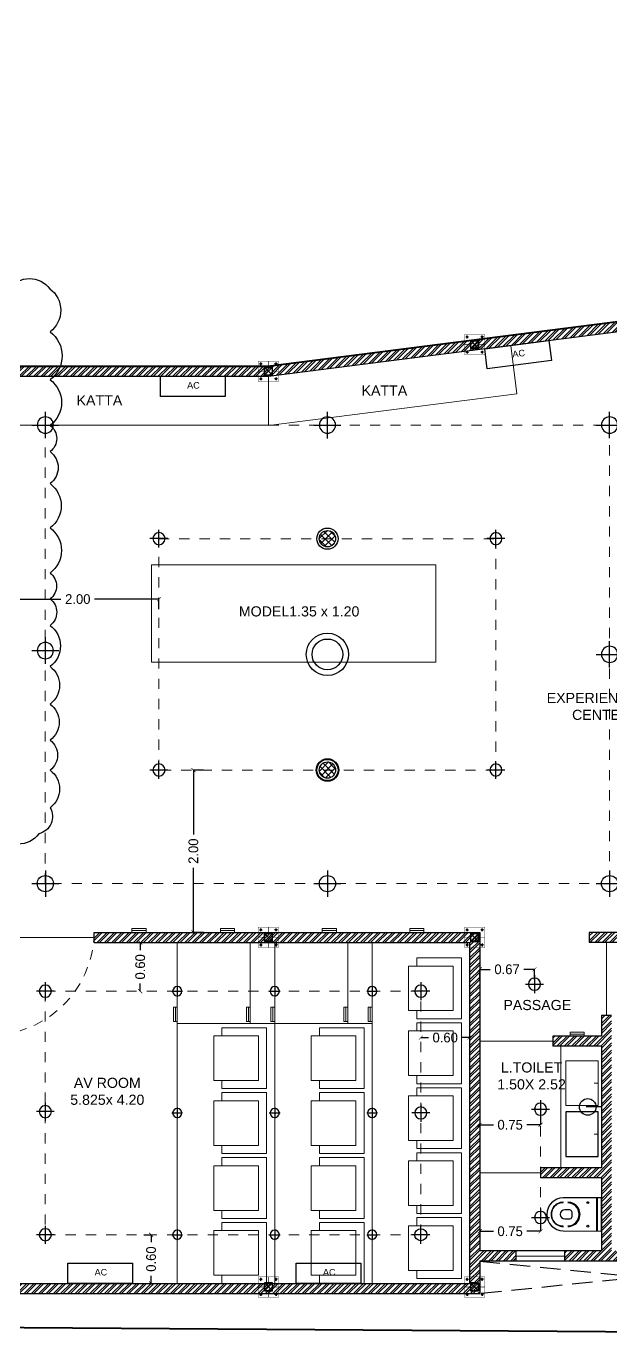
# Model space of a CAD drawing. Header units: metres. Extents: x 494 to 1845, y -666 to 1061.
# Drawn here: x 1517.11 to 1524.31, y 199.04 to 215.29 of the extents above; entities that cross this region are included whole.
import ezdxf

# ---------------------------------------------------------------- set-up
doc = ezdxf.new("R2010")
doc.units = ezdxf.units.M
doc.header["$MEASUREMENT"] = 0
for name, pattern in [('1', [0]), ('141011 - Typical Flr Plans -1 - 1.5 & 1-2 BHK_ Kolshet Namrata1$0$HIDDEN', [0.375, 0.25, -0.125]), ('_ZCAD_DYNDIM_LINETYPE_DATA_NAME_', [0.25, 0.125, -0.125]), ('ACAD_ISO02W100', [15, 12, -3]), ('HIDDEN', [0.375, 0.25, -0.125])]:
    doc.linetypes.add(name, pattern=pattern)
doc.layers.get('Defpoints').update_dxf_attribs({"color": 12})
for name, color, linetype, lineweight in [('01 WALL', 7, 'Continuous', 25), ('A-Wall', 7, 'Continuous', 18), ('ARCHITECTURAL COMMENTS', 2, 'Continuous', 30), ('DIMENSION', 8, 'Continuous', 5), ('Grid', 1, 'Continuous', 25), ('SCPL_BOLTS', 11, 'Continuous', 15), ('SCPL_ST PLATE', 222, 'Continuous', 0), ('VDA - FALSE CEILING', 7, 'Continuous', 5), ('VDA-DOOR', 23, 'Continuous', 5), ('VDA-HATCH', 8, 'Continuous', 9), ('VDA-PLUMBING', 8, 'Continuous', 13), ('VDA-WALL', 250, 'Continuous', 25), ('VDA-WINDOW', 5, 'Continuous', 9), ('VDA_FURNITURE', 8, 'Continuous', 13)]:
    doc.layers.add(name, color=color, linetype=linetype, lineweight=lineweight)
for name, color, linetype in [('BASE PLATE', 3, 'Continuous'), ('COLUMN', 1, 'Continuous'), ('PLOT - SURVEY', 1, '1'), ('SCPL HIDDEN', 8, 'HIDDEN'), ('TILES', 4, '1'), ('VDA-TEXT', 250, '1'), ('VDA-WALL BELOW', 8, 'Continuous'), ('VDA_ELECTRICAL FIXTURES', 7, 'Continuous')]:
    doc.layers.add(name, color=color, linetype=linetype)
doc.styles.add('arial', font='arial.ttf', dxfattribs={"height": 0.3})
doc.styles.add('RS', font='GOTHIC.TTF')
doc.styles.get("Standard").update_dxf_attribs({"font": 'arial.ttf'})
doc.dimstyles.new('SMALL', dxfattribs={"dimtxt": 0.16, "dimasz": 0.05, "dimexe": 0, "dimexo": 0, "dimgap": 0.05, "dimtad": 0, "dimdec": 1, "dimzin": 0, "dimdsep": 46, "dimtxsty": 'RS', "dimblk": 'ARCHTICK', "dimcen": 2.5, "dimclrd": 256, "dimclre": 256, "dimclrt": 5, "dimadec": 0, "dimazin": 0, "dimtfac": 1, "dimtofl": 0, "dimtmove": 0, "dimatfit": 3, "dimldrblk": 'ARCHTICK', "dimfxl": 0, "dimtolj": 1, "dimtzin": 0, "dimarcsym": 0})

# ---------------------------------------------------------------- blocks, each defined once
blk = doc.blocks.new('seat')
at = {"layer": 'VDA_FURNITURE', "extrusion": (-0.000170057, 4.78234e-05, 1)}
for p, q in [((0.65, 0.375, -3.668), (0.1, 0.375, 3.668)), ((0.65, -0.375, -3.668), (0.65, 0.375, 3.668)), ((0, 0.275, -3.668), (0, -0.275, 3.668)), ((0.55, 0.275, -3.668), (0, 0.275, 3.668)), ((0.101, 0.274, -3.668), (0.101, 0.275, -3.668)), ((0.55, -0.275, -3.668), (0.55, 0.275, 3.668)), ((0, -0.275, -3.668), (0.55, -0.275, 3.668)), ((0.1, -0.375, -3.668), (0.65, -0.375, 3.668))]:
    blk.add_line(p, q, dxfattribs=at)
at = {"layer": 'VDA_FURNITURE'}
for p, q in [((0.1, 0.275, 3.668), (0.1, 0.375, 3.668)), ((0.1, -0.375, 3.668), (0.1, -0.275, 3.668))]:
    blk.add_line(p, q, dxfattribs=at)
blk = doc.blocks.new('MODEL')
at = {"layer": 'VDA_FURNITURE'}
for p, q in [((0, 1.2), (-3.5, 1.2)), ((-3.5, 1.2), (-3.5, 0)), ((0, 0), (0, 1.2)), ((-3.5, 0), (0, 0))]:
    blk.add_line(p, q, dxfattribs=at)
blk = doc.blocks.new('dsafsdaf')
at = {"layer": 'VDA-DOOR'}
for p, q in [((0, 0.038), (1.2, 0.038)), ((0, 0), (0, 0.038)), ((1.2, 0), (0, 0)), ((1.2, 0.038), (1.2, 0))]:
    blk.add_line(p, q, dxfattribs=at)
at = {"layer": 'VDA-DOOR', "linetype": 'ACAD_ISO02W100', "ltscale": 0.01}
blk.add_arc((-0.078, -0.081), 1.283, 5.3091, 86.5329, dxfattribs=at)
blk = doc.blocks.new('athath')
at = {"layer": 'BASE PLATE', "const_width": 0.004}
blk.add_lwpolyline([(382058.464, 2057488.134), (382058.714, 2057488.134), (382058.714, 2057487.884), (382058.464, 2057487.884)], close=True, dxfattribs=at)
at = {"layer": 'COLUMN', "color": 5, "lineweight": 30}
for p, q in [((382058.639, 2057488.059), (382058.539, 2057487.959)), ((382058.639, 2057487.959), (382058.539, 2057488.059))]:
    blk.add_line(p, q, dxfattribs=at)
blk.add_lwpolyline([(382058.539, 2057488.059), (382058.539, 2057487.959), (382058.639, 2057487.959), (382058.639, 2057488.059)], close=True, dxfattribs=at)
at = {"layer": 'Grid', "color": 5, "const_width": 0.002}
blk.add_lwpolyline([(382058.539, 2057488.059), (382058.639, 2057488.059), (382058.639, 2057487.959), (382058.539, 2057487.959)], close=True, dxfattribs=at)
at = {"layer": 'Grid', "color": 5}
blk.add_lwpolyline([(382058.542, 2057488.056), (382058.636, 2057488.056), (382058.636, 2057487.962), (382058.542, 2057487.962)], close=True, dxfattribs=at)
at = {"layer": 'SCPL HIDDEN'}
for p, q in [((382058.496, 2057488.119), (382058.496, 2057488.085)), ((382058.682, 2057488.119), (382058.682, 2057488.085)), ((382058.513, 2057488.102), (382058.479, 2057488.102)), ((382058.665, 2057488.102), (382058.699, 2057488.102)), ((382058.513, 2057487.916), (382058.479, 2057487.916)), ((382058.496, 2057487.899), (382058.496, 2057487.933)), ((382058.665, 2057487.916), (382058.699, 2057487.916)), ((382058.682, 2057487.899), (382058.682, 2057487.933))]:
    blk.add_line(p, q, dxfattribs=at)
at = {"layer": 'SCPL_BOLTS'}
for centre in [(382058.496, 2057488.102), (382058.682, 2057488.102), (382058.496, 2057487.916), (382058.682, 2057487.916)]:
    blk.add_circle(centre, 0.0103, dxfattribs=at)
at = {"layer": 'SCPL_ST PLATE', "const_width": 0.002}
for points in [[(382058.586, 2057488.134), (382058.593, 2057488.134), (382058.593, 2057488.059), (382058.586, 2057488.059)], [(382058.464, 2057488.012), (382058.464, 2057488.005), (382058.539, 2057488.005), (382058.539, 2057488.012)], [(382058.586, 2057487.884), (382058.593, 2057487.884), (382058.593, 2057487.959), (382058.586, 2057487.959)], [(382058.639, 2057488.005), (382058.639, 2057488.012), (382058.714, 2057488.012), (382058.714, 2057488.005)]]:
    blk.add_lwpolyline(points, close=True, dxfattribs=at)
blk = doc.blocks.new('dffdf')
at = {"layer": 'VDA_ELECTRICAL FIXTURES', "color": 3, "lineweight": 0}
blk.add_line((87569.31, 3338.91), (87577.73, 3338.91), dxfattribs=at)
blk.add_lwpolyline([(87569.31, 3340.04), (87577.73, 3340.04), (87577.73, 3337.77), (87569.31, 3337.77)], close=True, dxfattribs=at)
blk = doc.blocks.new('FDG GHGS')
at = {"layer": 'VDA_ELECTRICAL FIXTURES', "color": 1}
blk.add_lwpolyline([(2747.225, -2336.761), (2751.192, -2336.761), (2751.192, -2338.001), (2747.225, -2338.001)], close=True, dxfattribs=at)
at = {"layer": 'VDA_ELECTRICAL FIXTURES', "extrusion": (-0.000127556, -1.52776e-05, 1), "insert": (2749.25, -2337.113, 0), "char_height": 0.4, "width": 11.8893, "attachment_point": 2, "text_direction": (1, 0, 0.000128)}
blk.add_mtext('AC', dxfattribs=at)
blk = doc.blocks.new('12w')
at = {"layer": 'VDA_ELECTRICAL FIXTURES', "color": 5, "ltscale": 0.1}
for p, q in [((87906.82, 3820.47), (87913.75, 3820.47)), ((87910.28, 3817.04), (87910.28, 3823.9))]:
    blk.add_line(p, q, dxfattribs=at)
blk.add_circle((87910.28, 3820.47), 2.32, dxfattribs=at)
blk = doc.blocks.new('RJRTYJTY')
at = {"layer": 'VDA_ELECTRICAL FIXTURES', "color": 1}
for p, q in [((1034.139, 54.946), (1034.139, 55.192)), ((1034.264, 55.069), (1034.014, 55.069))]:
    blk.add_line(p, q, dxfattribs=at)
blk.add_circle((1034.139, 55.069), 0.0753, dxfattribs=at)
blk = doc.blocks.new('TYJTJ-flat-6-flat-1-flat-1-flat-1-flat-1-flat-1-flat-1-flat-1-flat-1-flat-1-flat-1-flat-1-flat-1')
at = {"color": 6}
for radius in [0.1304, 0.0947]:
    blk.add_circle((695.8191, -37.2647), radius, dxfattribs=at)
blk = doc.blocks.new('SRYSY')
at = {"layer": 'VDA_ELECTRICAL FIXTURES', "color": 4, "ltscale": 0.1}
for p, q in [((8246.755, -3510.027), (8246.891, -3510.027)), ((8246.823, -3509.96), (8246.823, -3510.093))]:
    blk.add_line(p, q, dxfattribs=at)
blk.add_circle((8246.823, -3510.027), 0.057, dxfattribs=at)
blk = doc.blocks.new('aeyhaeth')
at = {"layer": 'VDA_ELECTRICAL FIXTURES'}
h = blk.add_hatch(dxfattribs=at)
h.set_pattern_fill('ANSI37', color=4, scale=0.3)
h.set_pattern_definition([(45, (8241.066147, -3536.744873), (-0.0265165, 0.0265165), []), (135, (8241.066147, -3536.744873), (-0.0265165, -0.0265165), [])])
h.paths.add_polyline_path([(8241.2, -3536.678, 1), (8241.066, -3536.678, 1)])
at = {"layer": 'VDA_ELECTRICAL FIXTURES', "color": 4}
for radius in [0.087, 0.067]:
    blk.add_circle((8241.133, -3536.678), radius, dxfattribs=at)
blk = doc.blocks.new('r')
at = {"layer": 'VDA-PLUMBING', "color": 254, "lineweight": -3}
for p, q in [((1904.59, 301.661, -1.776), (1904.59, 301.254, -1.776)), ((1904.599, 301.662, -1.776), (1904.599, 301.253, -1.776)), ((1904.264, 301.514, -1.776), (1904.201, 301.514, -1.776)), ((1904.286, 301.491, -1.776), (1904.286, 301.424, -1.776)), ((1904.264, 301.401, -1.776), (1904.201, 301.401, -1.776))]:
    blk.add_line(p, q, dxfattribs=at)
at = {"layer": 'VDA-PLUMBING', "color": 254, "lineweight": -3, "elevation": -1.776}
blk.add_lwpolyline([(1904.653, 301.655, 0.41586), (1904.645, 301.662), (1904.181, 301.66, 1), (1904.181, 301.256), (1904.645, 301.253, 0.41586), (1904.653, 301.261)], format="xyb", close=True, dxfattribs=at)
at = {"layer": 'VDA-PLUMBING', "color": 254, "lineweight": -3}
for centre in [(1904.484, 301.603, -1.776), (1904.484, 301.312, -1.776)]:
    blk.add_circle(centre, 0.0112, dxfattribs=at)
for centre, radius, start, end in [((1904.181, 301.458, -1.776), 0.149, 88.9853, 271.0147), ((1904.179, 301.458, -1.776), 0.143, 88.9459, 271.0541), ((1904.201, 301.458, -1.776), 0.0561, 90, 180), ((1904.24, 301.458, -1.776), 0.149, 268.9853, 91.0147), ((1904.234, 301.458, -1.776), 0.143, 271.1929, 88.8071), ((1904.264, 301.491, -1.776), 0.0224, 0, 90), ((1904.201, 301.458, -1.776), 0.0561, 180, 270), ((1904.264, 301.424, -1.776), 0.0224, 270, 0)]:
    blk.add_arc(centre, radius, start, end, dxfattribs=at)
blk = doc.blocks.new('_ArchTick')
at = {"color": 0, "linetype": 'ByBlock', "const_width": 0.15}
blk.add_lwpolyline([(-0.5, -0.5), (0.5, 0.5)], dxfattribs=at)
blk = doc.blocks.new('*D1242')
at = {"layer": 'Defpoints', "color": 0}
for p in [(1518.514, 204.007), (1518.514, 204.007), (1518.514, 203.407)]:
    blk.add_point(p, dxfattribs=at)
at = {"layer": 'DIMENSION', "lineweight": -2}
for p, q in [((1518.514, 204.007), (1518.514, 204.007)), ((1518.514, 204.007), (1518.514, 203.914)), ((1518.514, 203.407), (1518.514, 203.5)), ((1518.514, 203.407), (1518.514, 203.407))]:
    blk.add_line(p, q, dxfattribs=at)
at = {"layer": 'DIMENSION', "lineweight": -2, "xscale": 0.05, "yscale": 0.05, "zscale": 0.05}
for p, rotation in [((1518.514, 204.007), 90), ((1518.514, 203.407), 270)]:
    blk.add_blockref('_ArchTick', p, dxfattribs=dict(at, rotation=rotation))
at = {"layer": 'DIMENSION', "color": 5, "insert": (1518.514, 203.707), "char_height": 0.12, "attachment_point": 5, "rotation": 90, "style": 'RS'}
blk.add_mtext('\\A1;0.60', dxfattribs=at)
blk = doc.blocks.new('*D1243')
at = {"layer": 'Defpoints', "color": 0}
for p in [(1521.97, 202.835), (1522.57, 202.835), (1522.57, 202.835)]:
    blk.add_point(p, dxfattribs=at)
at = {"layer": 'DIMENSION', "lineweight": -2}
for p, q in [((1521.97, 202.835), (1521.97, 202.835)), ((1521.97, 202.835), (1522.063, 202.835)), ((1522.57, 202.835), (1522.477, 202.835)), ((1522.57, 202.835), (1522.57, 202.835))]:
    blk.add_line(p, q, dxfattribs=at)
at = {"layer": 'DIMENSION', "lineweight": -2, "xscale": 0.05, "yscale": 0.05, "zscale": 0.05, "rotation": 180}
blk.add_blockref('_ArchTick', (1521.97, 202.835), dxfattribs=at)
at = {"layer": 'DIMENSION', "lineweight": -2, "xscale": 0.05, "yscale": 0.05, "zscale": 0.05}
blk.add_blockref('_ArchTick', (1522.57, 202.835), dxfattribs=at)
at = {"layer": 'DIMENSION', "color": 5, "insert": (1522.27, 202.835), "char_height": 0.12, "attachment_point": 5, "style": 'RS'}
blk.add_mtext('\\A1;0.60', dxfattribs=at)
blk = doc.blocks.new('*D1244')
at = {"layer": 'Defpoints', "color": 0}
for p in [(1518.558, 200.407), (1518.558, 199.807), (1518.648, 199.807)]:
    blk.add_point(p, dxfattribs=at)
at = {"layer": 'DIMENSION', "lineweight": -2}
for p, q in [((1518.558, 200.407), (1518.648, 200.407)), ((1518.648, 200.407), (1518.648, 200.314)), ((1518.558, 199.807), (1518.648, 199.807)), ((1518.648, 199.807), (1518.648, 199.9))]:
    blk.add_line(p, q, dxfattribs=at)
at = {"layer": 'DIMENSION', "lineweight": -2, "xscale": 0.05, "yscale": 0.05, "zscale": 0.05}
for p, rotation in [((1518.648, 200.407), 90), ((1518.648, 199.807), 270)]:
    blk.add_blockref('_ArchTick', p, dxfattribs=dict(at, rotation=rotation))
at = {"layer": 'DIMENSION', "color": 5, "insert": (1518.648, 200.107), "char_height": 0.12, "attachment_point": 5, "rotation": 90, "style": 'RS'}
blk.add_mtext('\\A1;0.60', dxfattribs=at)
blk = doc.blocks.new('*D1245')
at = {"layer": 'Defpoints', "color": 0}
for p in [(1522.695, 201.953), (1523.445, 201.953), (1522.695, 201.761)]:
    blk.add_point(p, dxfattribs=at)
at = {"layer": 'DIMENSION', "lineweight": -2}
for p, q in [((1522.695, 201.886), (1522.695, 201.761)), ((1523.445, 201.886), (1523.445, 201.761)), ((1522.695, 201.761), (1522.864, 201.761)), ((1523.445, 201.761), (1523.276, 201.761))]:
    blk.add_line(p, q, dxfattribs=at)
at = {"layer": 'DIMENSION', "lineweight": -2, "xscale": 0.05, "yscale": 0.05, "zscale": 0.05, "rotation": 180}
blk.add_blockref('_ArchTick', (1522.695, 201.761), dxfattribs=at)
at = {"layer": 'DIMENSION', "lineweight": -2, "xscale": 0.05, "yscale": 0.05, "zscale": 0.05}
blk.add_blockref('_ArchTick', (1523.445, 201.761), dxfattribs=at)
at = {"layer": 'DIMENSION', "color": 5, "insert": (1523.07, 201.761), "char_height": 0.12, "attachment_point": 5, "style": 'RS'}
blk.add_mtext('\\A1;0.75', dxfattribs=at)
blk = doc.blocks.new('*D1246')
at = {"layer": 'Defpoints', "color": 0}
for p in [(1522.695, 200.619), (1523.445, 200.619), (1522.695, 200.449)]:
    blk.add_point(p, dxfattribs=at)
at = {"layer": 'DIMENSION', "lineweight": -2}
for p, q in [((1522.695, 200.574), (1522.695, 200.449)), ((1523.445, 200.574), (1523.445, 200.449)), ((1522.695, 200.449), (1522.864, 200.449)), ((1523.445, 200.449), (1523.276, 200.449))]:
    blk.add_line(p, q, dxfattribs=at)
at = {"layer": 'DIMENSION', "lineweight": -2, "xscale": 0.05, "yscale": 0.05, "zscale": 0.05, "rotation": 180}
blk.add_blockref('_ArchTick', (1522.695, 200.449), dxfattribs=at)
at = {"layer": 'DIMENSION', "lineweight": -2, "xscale": 0.05, "yscale": 0.05, "zscale": 0.05}
blk.add_blockref('_ArchTick', (1523.445, 200.449), dxfattribs=at)
at = {"layer": 'DIMENSION', "color": 5, "insert": (1523.07, 200.449), "char_height": 0.12, "attachment_point": 5, "style": 'RS'}
blk.add_mtext('\\A1;0.75', dxfattribs=at)
blk = doc.blocks.new('*D1247')
at = {"layer": 'Defpoints', "color": 0}
for p in [(1522.695, 203.676), (1522.695, 203.493), (1523.37, 203.493)]:
    blk.add_point(p, dxfattribs=at)
at = {"layer": 'DIMENSION', "lineweight": -2}
for p, q in [((1522.695, 203.551), (1522.695, 203.676)), ((1522.695, 203.676), (1522.825, 203.676)), ((1523.37, 203.676), (1523.24, 203.676)), ((1523.37, 203.551), (1523.37, 203.676))]:
    blk.add_line(p, q, dxfattribs=at)
at = {"layer": 'DIMENSION', "lineweight": -2, "xscale": 0.05, "yscale": 0.05, "zscale": 0.05, "rotation": 180}
blk.add_blockref('_ArchTick', (1522.695, 203.676), dxfattribs=at)
at = {"layer": 'DIMENSION', "lineweight": -2, "xscale": 0.05, "yscale": 0.05, "zscale": 0.05}
blk.add_blockref('_ArchTick', (1523.37, 203.676), dxfattribs=at)
at = {"layer": 'DIMENSION', "color": 5, "insert": (1523.032, 203.676), "char_height": 0.12, "attachment_point": 5, "style": 'RS'}
blk.add_mtext('\\A1;0.67', dxfattribs=at)
blk = doc.blocks.new('*D1248')
at = {"layer": 'Defpoints', "color": 0}
for p in [(1516.745, 208.237), (1516.745, 207.778), (1518.745, 207.778)]:
    blk.add_point(p, dxfattribs=at)
at = {"layer": 'DIMENSION', "lineweight": -2}
for p, q in [((1516.745, 208.112), (1516.745, 208.237)), ((1516.745, 208.237), (1517.538, 208.237)), ((1518.745, 208.237), (1517.952, 208.237)), ((1518.745, 208.112), (1518.745, 208.237))]:
    blk.add_line(p, q, dxfattribs=at)
at = {"layer": 'DIMENSION', "lineweight": -2, "xscale": 0.05, "yscale": 0.05, "zscale": 0.05, "rotation": 180}
blk.add_blockref('_ArchTick', (1516.745, 208.237), dxfattribs=at)
at = {"layer": 'DIMENSION', "lineweight": -2, "xscale": 0.05, "yscale": 0.05, "zscale": 0.05}
blk.add_blockref('_ArchTick', (1518.745, 208.237), dxfattribs=at)
at = {"layer": 'DIMENSION', "color": 5, "insert": (1517.745, 208.237), "char_height": 0.12, "attachment_point": 5, "style": 'RS'}
blk.add_mtext('\\A1;2.00', dxfattribs=at)
blk = doc.blocks.new('*D1249')
at = {"layer": 'Defpoints', "color": 0}
for p in [(1519.543, 206.132), (1519.169, 204.132), (1519.767, 204.132)]:
    blk.add_point(p, dxfattribs=at)
at = {"layer": 'DIMENSION', "lineweight": -2}
for p, q in [((1519.294, 206.132), (1519.169, 206.132)), ((1519.169, 206.132), (1519.169, 205.339)), ((1519.169, 204.132), (1519.169, 204.925)), ((1519.294, 204.132), (1519.169, 204.132))]:
    blk.add_line(p, q, dxfattribs=at)
at = {"layer": 'DIMENSION', "lineweight": -2, "xscale": 0.05, "yscale": 0.05, "zscale": 0.05}
for p, rotation in [((1519.169, 206.132), 90), ((1519.169, 204.132), 270)]:
    blk.add_blockref('_ArchTick', p, dxfattribs=dict(at, rotation=rotation))
at = {"layer": 'DIMENSION', "color": 5, "insert": (1519.169, 205.132), "char_height": 0.12, "attachment_point": 5, "rotation": 90, "style": 'RS'}
blk.add_mtext('\\A1;2.00', dxfattribs=at)

msp = doc.modelspace()

# ---------------------------------------------------------------- hatches: boundary and pattern name
at = {"layer": 'VDA-HATCH'}
h = msp.add_hatch(dxfattribs=at)
h.set_pattern_fill('ANSI32', color=256, scale=0.17)
h.set_pattern_definition([(45, (87.25276, -69.2983), (-0.0450780573, 0.0450780573), []), (45, (87.28281, -69.2983), (-0.0450780573, 0.0450780573), [])])
h.paths.add_polyline_path([(1538.92, 213.3839), (1538.9188, 213.5098), (1520.0856, 211.107), (1489.37, 211.107), (1489.37, 210.982), (1520.0935, 210.982)])
h.paths.add_polyline_path([(1500.295, 200.707), (1500.295, 204.132), (1500.42, 204.132), (1500.42, 200.582), (1495.7856, 200.582), (1495.7856, 200.707)])
h.paths.add_polyline_path([(1501.62, 200.582), (1501.62, 200.707), (1502.495, 200.707), (1502.495, 204.132), (1502.5575, 204.132), (1502.62, 204.132), (1502.62, 200.707), (1503.22, 200.707), (1503.22, 200.582)])
h.paths.add_polyline_path([(1507.545, 200.582), (1507.545, 200.707), (1508.145, 200.707), (1508.145, 204.132), (1508.27, 204.132), (1508.27, 200.707), (1508.87, 200.707), (1508.87, 200.582)])
h.paths.add_polyline_path([(1504.72, 200.582), (1504.72, 200.707), (1505.32, 200.707), (1505.32, 204.132), (1505.445, 204.132), (1505.445, 200.707), (1506.045, 200.707), (1506.045, 200.582)])
h.paths.add_polyline_path([(1510.37, 200.582), (1510.37, 200.707), (1510.97, 200.707), (1510.97, 204.132), (1511.095, 204.132), (1511.095, 200.582)])
h.paths.add_polyline_path([(1543.99, 209.8946), (1543.99, 209.9821), (1544.715, 209.9821), (1544.715, 209.8571), (1544.115, 209.8571), (1544.115, 208.6571), (1543.99, 208.6571)])
h.paths.add_polyline_path([(1541.1836, 213.7987), (1542.1382, 213.9205), (1542.3119, 213.9427), (1542.3384, 213.9461), (1543.192, 214.055), (1543.2078, 213.931), (1541.1994, 213.6747)])
h.paths.add_polyline_path([(1546.515, 214.4789), (1546.64, 214.4789), (1546.64, 209.5571), (1546.515, 209.5571)])
h.paths.add_polyline_path([(1489.37, 200.707), (1493.9856, 200.707), (1493.9856, 200.582), (1489.37, 200.582)])
h.paths.add_polyline_path([(1544.9775, 214.2828), (1544.9933, 214.1588), (1546.515, 214.3529), (1546.515, 214.4789)])
h.paths.add_polyline_path([(1524.195, 200.082), (1524.195, 203.107), (1524.32, 203.107), (1524.32, 200.082)])
h.paths.add_polyline_path([(1524.045, 204.007), (1524.045, 204.132), (1526.695, 204.132), (1526.695, 204.007)])
h.paths.add_polyline_path([(1526.695, 201.832), (1526.82, 201.832), (1526.82, 199.682), (1526.695, 199.682)])
h.paths.add_polyline_path([(1545.465, 209.8571), (1545.465, 209.9821), (1546.515, 209.9821), (1546.515, 209.8571)])
h.paths.add_polyline_path([(1525.67, 201.557), (1526.695, 201.557), (1526.695, 201.682), (1525.67, 201.682)])
h.paths.add_polyline_path([(1510.97, 199.682), (1510.97, 199.807), (1511.7262, 199.807), (1511.7262, 199.682)])
h.paths.add_polyline_path([(1513.2262, 199.682), (1513.2262, 199.807), (1514.4887, 199.807), (1514.4887, 199.682)])
h.paths.add_polyline_path([(1510.97, 200.582), (1510.97, 199.807), (1511.095, 199.807), (1511.095, 200.582)])
h.paths.add_polyline_path([(1523.445, 201.107), (1524.195, 201.107), (1524.195, 201.232), (1523.445, 201.232)])
h.paths.add_polyline_path([(1538.92, 213.5099), (1538.92, 213.3839), (1539.4139, 213.4469), (1539.3981, 213.5709)])
h.paths.add_polyline_path([(1525.67, 200.082), (1525.67, 200.807), (1525.795, 200.807), (1525.795, 200.082)])
h.paths.add_polyline_path([(1523.595, 202.7298), (1524.195, 202.7298), (1524.195, 202.8548), (1523.595, 202.8548)])
h.paths.add_polyline_path([(1523.745, 200.082), (1523.745, 200.207), (1524.195, 200.207), (1524.195, 200.082)])
h.paths.add_polyline_path([(1522.695, 200.082), (1522.695, 200.207), (1523.145, 200.207), (1523.145, 200.082)])
h.paths.add_polyline_path([(1536.245, 209.5571), (1536.37, 209.5571), (1536.37, 209.9821), (1536.245, 209.9821), (1536.245, 209.5571)])
h.paths.add_polyline_path([(1538.795, 209.5571), (1538.795, 209.9821), (1538.92, 209.9821), (1538.92, 209.5571)])
h.paths.add_polyline_path([(1541.615, 209.5571), (1541.615, 209.9821), (1541.74, 209.9821), (1541.74, 209.5571), (1541.615, 209.5571)])
h.paths.add_polyline_path([(1525.67, 200.082), (1525.295, 200.082), (1525.295, 200.207), (1525.67, 200.207)])
h.paths.add_polyline_path([(1524.32, 200.082), (1524.32, 200.207), (1524.695, 200.207), (1524.695, 200.082)])
h.paths.add_polyline_path([(1546.515, 208.6571), (1546.64, 208.6571), (1546.64, 208.9571), (1546.515, 208.9571)])
h.paths.add_polyline_path([(1525.795, 200.082), (1525.795, 200.207), (1525.945, 200.207), (1525.945, 200.082)])
h.paths.add_polyline_path([(1526.695, 200.082), (1526.545, 200.082), (1526.545, 200.207), (1526.695, 200.207)])
h.paths.add_polyline_path([(1515.9887, 199.807), (1515.9887, 199.682), (1522.695, 199.682), (1522.695, 204.132), (1517.945, 204.132), (1517.945, 204.007), (1522.57, 204.007), (1522.57, 199.807), (1516.745, 199.807), (1516.745, 204.132), (1516.62, 204.132), (1516.62, 199.807)])

# ---------------------------------------------------------------- linework, layer by layer
at = {"color": 105, "lineweight": 30}
msp.add_lwpolyline([(1486.37, 210.907), (1489.495, 210.907), (1489.495, 210.982), (1520.0935, 210.982), (1538.795, 213.368)], dxfattribs=at)
at = {"layer": 'ARCHITECTURAL COMMENTS'}
msp.add_lwpolyline([(1516.8993, 212.0613, -0.5), (1517.3998, 212.0613, -0.5), (1517.4043, 211.5309, -0.5), (1517.4043, 210.9395, -0.5), (1517.4043, 210.3778, -0.5), (1517.4043, 210.0545, -0.5), (1517.4043, 209.66, -0.5), (1517.4043, 209.1152, -0.5), (1517.4043, 208.5584, -0.5), (1517.4043, 208.2392, -0.5), (1517.4043, 207.9135, -0.5), (1517.4043, 207.4062, -0.5), (1517.4043, 206.9448, -0.5), (1517.4043, 206.4987, -0.5), (1517.4043, 206.1292, -0.5), (1517.4043, 205.6671, -0.5), (1517.2663, 205.3467, -0.5), (1516.755, 205.3467, -0.5)], format="xyb", dxfattribs=at)
at = {"layer": 'ARCHITECTURAL COMMENTS', "color": 4}
msp.add_circle((1520.82, 206.132), 0.1387, dxfattribs=at)
at = {"layer": 'PLOT - SURVEY', "color": 250, "linetype": 'Continuous', "lineweight": 40}
for p, q in [((1520.0856, 211.107), (1548.7537, 214.7645, -0.0001)), ((1465.953, 211.107), (1520.0856, 211.107))]:
    msp.add_line(p, q, dxfattribs=at)
msp.add_lwpolyline([(1466.643, 218.1391), (1466.2263, 212.6308), (1465.8297, 210.2384), (1465.2718, 203.8625), (1465.1714, 200.8399), (1480.0173, 200.5204), (1512.9053, 199.2922), (1549.3013, 199.0406)], dxfattribs=at)
at = {"layer": 'TILES'}
msp.add_lwpolyline([(1520.0435, 210.9945), (1520.0467, 210.9977), (1520.1403, 210.9977), (1520.1435, 210.9945)], close=True, dxfattribs=at)
at = {"layer": 'TILES', "color": 254, "elevation": -0.7094}
msp.add_lwpolyline([(1523.755, 201.3715), (1524.155, 201.3715), (1524.155, 201.9215), (1523.755, 201.9215)], close=True, dxfattribs=at)
at = {"layer": 'VDA - FALSE CEILING', "color": 253, "linetype": '_ZCAD_DYNDIM_LINETYPE_DATA_NAME_'}
msp.add_line((1523.445, 200.6187), (1523.445, 201.953), dxfattribs=at)
for points in [[(1517.345, 210.382), (1524.295, 210.382), (1524.295, 204.732), (1517.345, 204.732)], [(1518.745, 208.982), (1522.895, 208.982), (1522.895, 206.132), (1518.745, 206.132)], [(1521.97, 203.407), (1517.345, 203.407), (1517.345, 200.407), (1521.97, 200.407)]]:
    msp.add_lwpolyline(points, close=True, dxfattribs=at)
at = {"layer": 'VDA-DOOR'}
for p, q in [((1516.745, 204.0695), (1517.945, 204.0695)), ((1524.2575, 203.1063), (1524.2575, 204.007)), ((1523.595, 202.7923), (1522.695, 202.7923)), ((1523.445, 201.1695), (1522.695, 201.1695))]:
    msp.add_line(p, q, dxfattribs=at)
at = {"layer": 'VDA-PLUMBING', "color": 254}
for p, q in [((1524.155, 202.2751), (1524.1047, 202.2751)), ((1524.155, 201.6465), (1524.1047, 201.6465))]:
    msp.add_line(p, q, dxfattribs=at)
at = {"layer": 'VDA-PLUMBING', "color": 254, "elevation": -0.7094}
msp.add_lwpolyline([(1523.755, 202.0001), (1524.155, 202.0001), (1524.155, 202.5501), (1523.755, 202.5501)], close=True, dxfattribs=at)
at = {"layer": 'VDA-WALL'}
for p, q in [((1520.0856, 211.107), (1538.92, 213.5099)), ((1466.943, 211.107), (1520.0856, 211.107)), ((1489.37, 210.982), (1520.0935, 210.982)), ((1517.945, 204.132), (1522.695, 204.132)), ((1517.945, 204.007), (1517.945, 204.132)), ((1522.695, 204.132), (1522.695, 200.207)), ((1526.695, 204.132), (1524.045, 204.132)), ((1524.045, 204.132), (1524.045, 204.007)), ((1517.945, 204.007), (1522.57, 204.007)), ((1522.57, 204.007), (1522.57, 199.807)), ((1526.695, 204.007), (1524.045, 204.007)), ((1524.195, 203.107), (1524.195, 202.8548)), ((1524.32, 203.107), (1524.195, 203.107)), ((1524.195, 202.8548), (1523.595, 202.8548)), ((1523.595, 202.8548), (1523.595, 202.7298)), ((1524.195, 202.7298), (1523.595, 202.7298)), ((1524.195, 202.7298), (1524.195, 201.232)), ((1524.195, 201.232), (1523.445, 201.232)), ((1523.445, 201.232), (1523.445, 201.107)), ((1524.195, 201.107), (1523.445, 201.107)), ((1524.195, 201.107), (1524.195, 200.207)), ((1523.145, 200.207), (1522.695, 200.207)), ((1522.695, 200.082), (1522.695, 199.682)), ((1523.145, 200.082), (1522.695, 200.082)), ((1523.145, 200.082), (1523.145, 200.207)), ((1523.745, 200.082), (1523.745, 200.207)), ((1524.195, 200.207), (1523.745, 200.207)), ((1524.695, 200.082), (1523.745, 200.082)), ((1515.9887, 199.807), (1522.57, 199.807)), ((1515.9887, 199.682), (1522.695, 199.682))]:
    msp.add_line(p, q, dxfattribs=at)
at = {"layer": 'VDA-WALL', "color": 252, "linetype": '141011 - Typical Flr Plans -1 - 1.5 & 1-2 BHK_ Kolshet Namrata1$0$HIDDEN', "true_color": 0x939598}
for p, q in [((1522.695, 200.082), (1526.67, 199.682)), ((1526.695, 200.082), (1522.695, 199.682))]:
    msp.add_line(p, q, dxfattribs=at)
at = {"layer": 'VDA-WALL BELOW'}
for p, q in [((1523.745, 200.207), (1523.145, 200.207)), ((1523.745, 200.082), (1523.145, 200.082))]:
    msp.add_line(p, q, dxfattribs=at)
at = {"layer": 'VDA-WINDOW'}
msp.add_line((1523.745, 200.1445), (1523.145, 200.1445), dxfattribs=at)
at = {"layer": 'VDA_ELECTRICAL FIXTURES', "color": 6}
msp.add_line((1524.195, 201.9809), (1524.008, 201.9809), dxfattribs=at)
msp.add_circle((1524.0258, 201.9809), 0.1026, dxfattribs=at)
at = {"layer": 'VDA_FURNITURE'}
for p, q in [((1518.97, 204.007), (1518.97, 199.807)), ((1519.87, 204.007), (1519.87, 203.007)), ((1520.1701, 204.007), (1520.1701, 199.807, 0)), ((1521.07, 204.007), (1521.07, 203.007)), ((1521.37, 204.007), (1521.37, 199.807)), ((1518.97, 203.007), (1521.37, 203.007))]:
    msp.add_line(p, q, dxfattribs=at)
at = {"layer": 'VDA_FURNITURE', "color": 254}
msp.add_line((1523.695, 202.7298), (1523.695, 201.232, 1.776), dxfattribs=at)
at = {"layer": 'VDA_FURNITURE'}
msp.add_lwpolyline([(1520.0935, 210.982), (1523.0773, 211.3626), (1523.1532, 210.7675), (1520.0935, 210.377)], close=True, dxfattribs=at)
msp.add_lwpolyline([(1520.0935, 210.382), (1516.745, 210.382), (1516.745, 210.982), (1520.0935, 210.982)], dxfattribs=at)

# ---------------------------------------------------------------- block references
at = {"layer": '01 WALL', "xscale": -1}
for p, rotation in [((-1991.0566, 8450.2299), 89.99999999999942), ((-1989.8565, 8450.2299), 89.99999999999942), ((-1988.6566, 8450.2299), 89.99999999999945), ((-1991.0566, 8448.7298), 89.99999999999945), ((-1989.8565, 8448.7298), 89.99999999999945), ((-1988.6566, 8448.7298), 89.99999999999946), ((-1991.0566, 8447.2298), 89.99999999999946), ((-1989.8565, 8447.2298), 89.99999999999946), ((-1988.6566, 8447.2298), 89.99999999999946)]:
    msp.add_blockref('SRYSY', p, dxfattribs=dict(at, rotation=rotation))
at = {"layer": 'A-Wall', "color": 2, "xscale": 0.2008498186047711, "yscale": 0.2008498186047711, "zscale": 0.2008498186047711}
for p, rotation in [((916.0165, 607.0544), 7.270690570134025), ((965.8434, 669.3941), 360), ((968.6556, 669.3941, -0.0001), 360)]:
    msp.add_blockref('FDG GHGS', p, dxfattribs=dict(at, rotation=rotation))
msp.add_blockref('FDG GHGS', (966.9831, 680.32), dxfattribs=at)
at = {"layer": 'COLUMN', "rotation": 89.99999999999999}
for p in [(2059010.6413, -381847.2151, 0), (2059008.1024, -381847.5447), (2059008.1024, -381854.5197), (2059010.6413, -381854.5197, 0), (2059008.1024, -381858.8246), (2059010.6413, -381858.8246, 0)]:
    msp.add_blockref('athath', p, dxfattribs=at)
at = {"layer": 'TILES'}
msp.add_blockref('r', (-380.4578, -100.8006, 1.776), dxfattribs=at)
at = {"layer": 'VDA-DOOR', "rotation": 270}
msp.add_blockref('dsafsdaf', (1516.745, 204.0695), dxfattribs=at)
at = {"layer": 'VDA_ELECTRICAL FIXTURES'}
for name, p, xscale, yscale, zscale in [('RJRTYJTY', (2893.3478, 137.1082), -1.330577846820919, 1.330577846820919, 1.330577846820919), ('RJRTYJTY', (2896.8228, 137.1081), -1.330577846820919, 1.330577846820919, 1.330577846820919), ('RJRTYJTY', (2900.2978, 137.1082), -1.330577846820919, 1.330577846820919, 1.330577846820919), ('aeyhaeth', (-10840.8797, 5513.9988), 1.5, 1.5, 1.5), ('RJRTYJTY', (2893.3478, 134.3295), -1.330577846820919, 1.330577846820919, 1.330577846820919), ('RJRTYJTY', (2900.2978, 134.2832), -1.330577846820919, 1.330577846820919, 1.330577846820919), ('aeyhaeth', (-10840.8797, 5511.1488), 1.5, 1.5, 1.5)]:
    msp.add_blockref(name, p, dxfattribs=dict(at, xscale=xscale, yscale=yscale, zscale=zscale))
at = {"layer": 'VDA_ELECTRICAL FIXTURES', "color": 55, "lineweight": 0, "xscale": -0.032002010394372, "yscale": 0.032002010394372, "zscale": 0.032002010394372}
for p in [(4332.0507, 86.7193), (4336.2007, 86.7193), (4332.0507, 83.8693), (4336.2007, 83.8693)]:
    msp.add_blockref('12w', p, dxfattribs=at)
at = {"layer": 'VDA_ELECTRICAL FIXTURES', "color": 253, "linetype": '_ZCAD_DYNDIM_LINETYPE_DATA_NAME_', "xscale": 2, "yscale": 2, "zscale": 2}
msp.add_blockref('TYJTJ-flat-6-flat-1-flat-1-flat-1-flat-1-flat-1-flat-1-flat-1-flat-1-flat-1-flat-1-flat-1-flat-1', (129.1813, 282.0859), dxfattribs=at)
at = {"layer": 'VDA_ELECTRICAL FIXTURES', "xscale": 1.330577846820919, "yscale": 1.330577846820919, "zscale": 1.330577846820919, "rotation": 180}
for p in [(2893.3478, 278.0057), (2896.8228, 278.0057), (2900.2978, 278.0057)]:
    msp.add_blockref('RJRTYJTY', p, dxfattribs=at)
at = {"layer": 'VDA_ELECTRICAL FIXTURES', "lineweight": 0, "xscale": -0.020736, "yscale": 0.020736, "zscale": 0.020736}
for p, rotation in [((-297.4252, 273.3912), 180), ((-296.3352, 273.3912), 180), ((-295.0824, 273.3912), 180), ((-294.0038, 273.3912), 180), ((1449.7108, -1612.802), 270), ((1450.6108, -1612.802), 270), ((1450.9109, -1612.802), 270), ((1451.8108, -1612.802), 270), ((1452.1108, -1612.802), 270), ((-292.0296, 272.114), 180)]:
    msp.add_blockref('dffdf', p, dxfattribs=dict(at, rotation=rotation))
at = {"layer": 'VDA_ELECTRICAL FIXTURES', "color": 55, "lineweight": 0, "yscale": 0.032002010394372, "zscale": 0.032002010394372}
for p, xscale, rotation in [((1639.6077, 3016.7127), -0.032002010394372, 89.99999999999947), ((1644.2327, 3016.7127), -0.032002010394372, 89.99999999999946), ((-1289.9358, 325.7561), -0.032002010394372, 180), ((1639.6077, 3015.2286), -0.032002010394372, 89.99999999999947), ((-1289.8608, 324.2158), -0.032002010394372, 180), ((1644.2327, 3015.2127), -0.032002010394372, 89.99999999999947), ((-1289.8608, 322.8815), -0.032002010394372, 180), ((1639.6077, 3013.7127), -0.032002010394372, 89.99999999999947), ((1644.2327, -2612.8987), 0.032002010394372, 90.00000000000006)]:
    msp.add_blockref('12w', p, dxfattribs=dict(at, xscale=xscale, rotation=rotation))
at = {"layer": 'VDA_FURNITURE'}
for name, p in [('MODEL', (1522.1542, 207.4608)), ('seat', (1521.8201, 203.4423)), ('seat', (1521.8201, 202.6423)), ('seat', (1519.4201, 202.5821)), ('seat', (1520.6201, 202.5821)), ('seat', (1521.8201, 201.8423)), ('seat', (1519.4201, 201.782)), ('seat', (1520.6201, 201.782)), ('seat', (1521.8201, 201.0423)), ('seat', (1519.4201, 200.982)), ('seat', (1520.6201, 200.982)), ('seat', (1519.4201, 200.182)), ('seat', (1520.6201, 200.182)), ('seat', (1521.8201, 200.2422))]:
    msp.add_blockref(name, p, dxfattribs=at)

# ---------------------------------------------------------------- texts
at = {"layer": 'VDA-TEXT', "char_height": 0.125, "width": 4.378113, "attachment_point": 5, "style": 'arial'}
for s, insert in [('KATTA', (1521.5217, 210.807)), ('KATTA', (1518.0116, 210.6863)), ('\\pi0.10449;MODEL\\pi0.10449;1.35 x 1.20', (1520.4188, 208.0855)), ('EXPERIENCE\\P\\pi0.16913; CENTER', (1524.0828, 206.915)), ('PASSAGE', (1523.4043, 203.2359)), ('L.TOILET\\P1.50X 2.52', (1523.3339, 202.3627)), ('\\pt16;AV ROOM\\P\\pi0;5.825x 4.20', (1518.1084, 202.1729))]:
    msp.add_mtext(s, dxfattribs=dict(at, insert=insert))

# ---------------------------------------------------------------- dimensions: what is measured, and where the dimension line sits
at = {"layer": 'DIMENSION'}
for base, p1, p2, picture, middle in [((1516.745, 208.2375), (1518.745, 207.7781), (1516.745, 207.7781), '*D1248', (1517.745, 208.2375)), ((1522.69498, 203.67604), (1523.36996, 203.4934), (1522.69498, 203.4934), '*D1247', (1523.03247, 203.67604)), ((1522.57, 202.8355), (1521.97, 202.8355), (1522.57, 202.8355), '*D1243', (1522.27, 202.8355)), ((1522.695, 201.7608), (1523.445, 201.953), (1522.695, 201.953), '*D1245', (1523.07, 201.7608)), ((1522.695, 200.4488), (1523.445, 200.6187), (1522.695, 200.6187), '*D1246', (1523.07, 200.4488))]:
    dim = msp.add_linear_dim(base=base, p1=p1, p2=p2, dimstyle='SMALL', override={"dimtxt": 0.12, "dimdec": 2, "dimblk": 'ArchTick'}, dxfattribs=at)
    dim.commit()
    dim.dimension.update_dxf_attribs({"geometry": picture, "text_midpoint": middle})
for base, p1, p2, picture, middle in [((1519.1689, 204.132), (1519.5426, 206.132), (1519.767, 204.132), '*D1249', (1519.1689, 205.132)), ((1518.5136, 204.007), (1518.5136, 203.407), (1518.5136, 204.007), '*D1242', (1518.5136, 203.707)), ((1518.6483, 199.807), (1518.5578, 200.407), (1518.5578, 199.807), '*D1244', (1518.6483, 200.107))]:
    dim = msp.add_linear_dim(base=base, p1=p1, p2=p2, angle=90, dimstyle='SMALL', override={"dimtxt": 0.12, "dimdec": 2, "dimblk": 'ArchTick'}, dxfattribs=at)
    dim.commit()
    dim.dimension.update_dxf_attribs({"geometry": picture, "text_midpoint": middle})

doc.saveas('drawing.dxf')
